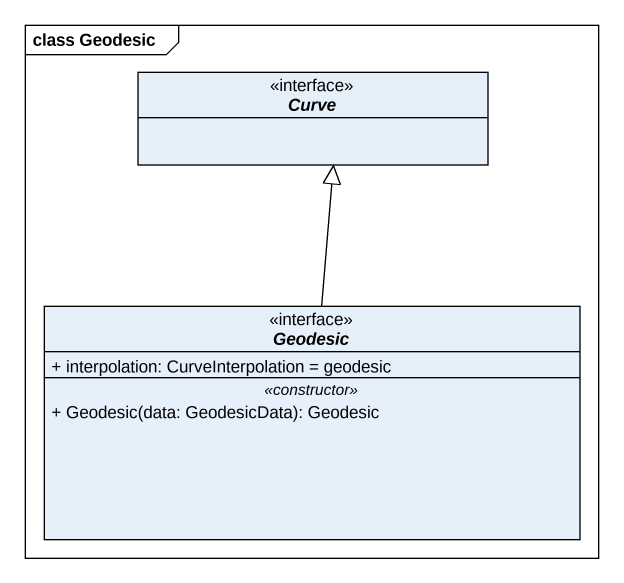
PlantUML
@startuml
mainframe class Geodesic
hide circle
hide empty members
skinparam classAttributeIconSize 0
interface Curve
interface Geodesic {
  + interpolation: CurveInterpolation = geodesic
  .. <<constructor>> ..
  + Geodesic(data: GeodesicData): Geodesic
}
Geodesic -up-|> Curve
@enduml
